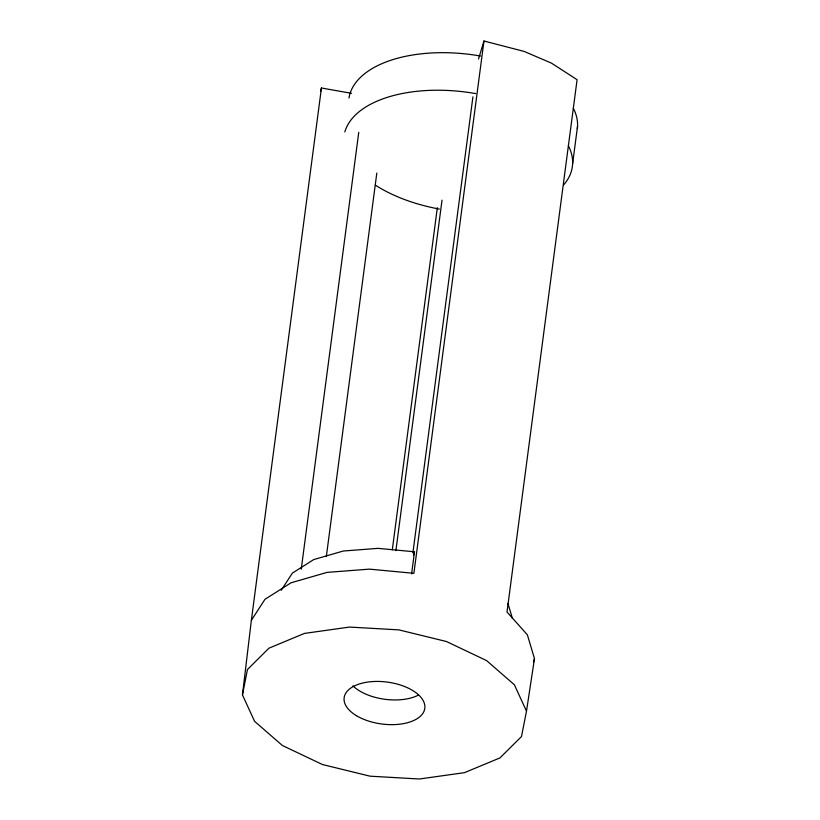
<?xml version="1.0" encoding="UTF-8"?>
<svg xmlns="http://www.w3.org/2000/svg" width="820" height="820" viewBox="0 0 820 820"><rect width="100%" height="100%" fill="white"/><g stroke="black" fill="none" stroke-linecap="round" stroke-linejoin="round"><path stroke-width="1.23" d="M478.531 58.968L483.974 41L524.164 51.434L551.409 63.109L577.085 79.704L507.006 612.017L527.362 634.813L534.476 658.634L526.491 711.155L521.489 736.555L499.954 757.916L464.489 772.655L419.368 779L370.045 776.181L322.465 764.537L282.357 745.482L254.569 721.303L242.453 694.919L251.361 620.309L321.44 87.996L351.565 93.337M301.247 569.193L358.76 132.307M326.329 556.595L376.821 173.051M392.288 549.892L437.337 207.696M395.886 550.681L442.031 200.152M412.901 552.782L472.925 96.852M411.589 573.938L414.51 551.788L377.969 548.354L343.252 551.03L313.763 559.558L292.381 573.098L281.198 590.328M483.974 41L413.895 573.313L369.338 569.131L327.016 572.391L291.059 582.794L264.983 599.307L251.361 620.309M572.606 163.764L577.547 126.229M242.453 694.919L247.455 669.509L268.991 648.149L304.456 633.409L349.566 627.064L398.889 629.883L446.48 641.527L486.588 660.592L514.376 684.772L526.491 711.155M413.526 555.017L414.51 551.788M533.4 662.191L534.476 658.634M507.939 603.448L512.315 618.095M320.538 91.543A143.295 74.446 7.5 0 1 321.44 87.996M418.487 695.083A40.682 21.136 7.5 0 1 352.918 685.838M568.383 145.714A115.21 59.86 7.5 0 1 563.74 184.818M439.366 209.059A115.21 59.86 7.5 0 1 375.345 185.115M344.83 131.969A115.21 59.86 7.5 0 1 475.682 93.593M348.982 97.99A115.21 59.86 7.5 0 1 480.622 56.057M573.323 108.168A115.21 59.86 7.5 0 1 577.352 128.617M356.485 715.706A40.682 21.136 7.5 0 0 423.735 711.862A40.682 21.136 7.5 0 0 373.202 681.533A40.682 21.136 7.5 0 0 356.485 715.706"/></g></svg>
